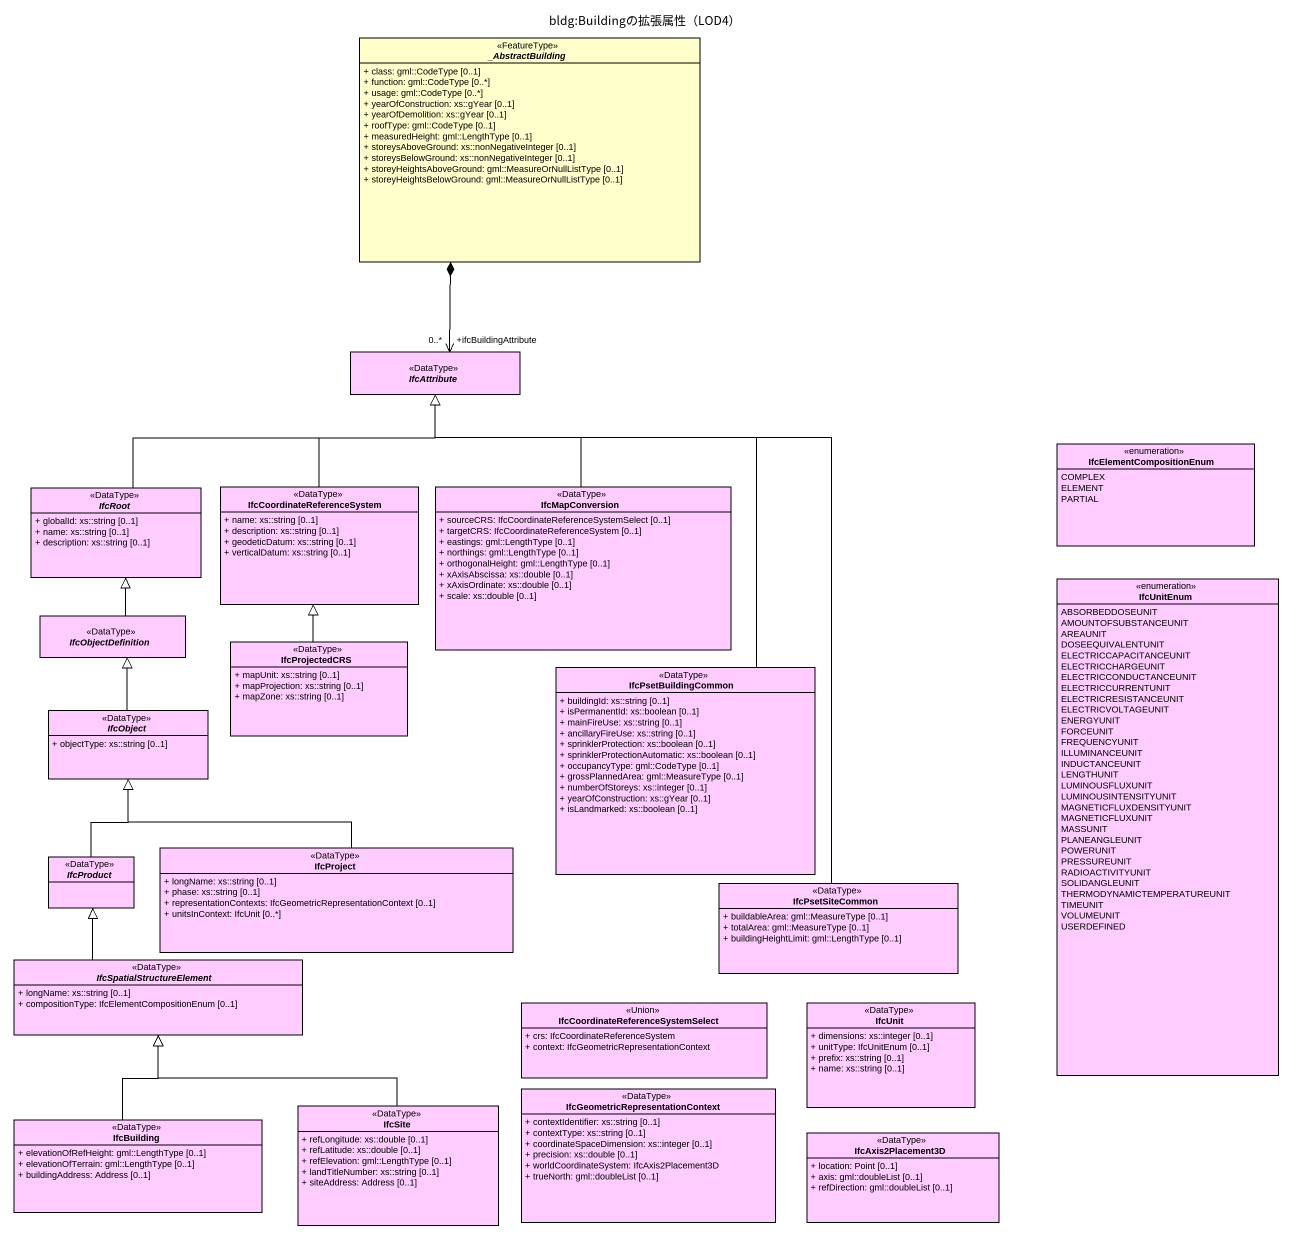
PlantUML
@startuml
title bldg:Buildingの拡張属性（LOD4）
hide circle
hide empty members
skinparam classAttributeIconSize 0
abstract class "_AbstractBuilding" as AbstractBuilding <<FeatureType>> #FFFFCC {
  + class: gml::CodeType [0..1]
  + function: gml::CodeType [0..*]
  + usage: gml::CodeType [0..*]
  + yearOfConstruction: xs::gYear [0..1]
  + yearOfDemolition: xs::gYear [0..1]
  + roofType: gml::CodeType [0..1]
  + measuredHeight: gml::LengthType [0..1]
  + storeysAboveGround: xs::nonNegativeInteger [0..1]
  + storeysBelowGround: xs::nonNegativeInteger [0..1]
  + storeyHeightsAboveGround: gml::MeasureOrNullListType [0..1]
  + storeyHeightsBelowGround: gml::MeasureOrNullListType [0..1]
}
abstract class IfcAttribute <<DataType>> #FFCCFF
enum IfcElementCompositionEnum #FFCCFF {
  COMPLEX
  ELEMENT
  PARTIAL
}
abstract class IfcRoot <<DataType>> #FFCCFF {
  + globalId: xs::string [0..1]
  + name: xs::string [0..1]
  + description: xs::string [0..1]
}
class IfcCoordinateReferenceSystem <<DataType>> #FFCCFF {
  + name: xs::string [0..1]
  + description: xs::string [0..1]
  + geodeticDatum: xs::string [0..1]
  + verticalDatum: xs::string [0..1]
}
class IfcMapConversion <<DataType>> #FFCCFF {
  + sourceCRS: IfcCoordinateReferenceSystemSelect [0..1]
  + targetCRS: IfcCoordinateReferenceSystem [0..1]
  + eastings: gml::LengthType [0..1]
  + northings: gml::LengthType [0..1]
  + orthogonalHeight: gml::LengthType [0..1]
  + xAxisAbscissa: xs::double [0..1]
  + xAxisOrdinate: xs::double [0..1]
  + scale: xs::double [0..1]
}
enum IfcUnitEnum #FFCCFF {
  ABSORBEDDOSEUNIT
  AMOUNTOFSUBSTANCEUNIT
  AREAUNIT
  DOSEEQUIVALENTUNIT
  ELECTRICCAPACITANCEUNIT
  ELECTRICCHARGEUNIT
  ELECTRICCONDUCTANCEUNIT
  ELECTRICCURRENTUNIT
  ELECTRICRESISTANCEUNIT
  ELECTRICVOLTAGEUNIT
  ENERGYUNIT
  FORCEUNIT
  FREQUENCYUNIT
  ILLUMINANCEUNIT
  INDUCTANCEUNIT
  LENGTHUNIT
  LUMINOUSFLUXUNIT
  LUMINOUSINTENSITYUNIT
  MAGNETICFLUXDENSITYUNIT
  MAGNETICFLUXUNIT
  MASSUNIT
  PLANEANGLEUNIT
  POWERUNIT
  PRESSUREUNIT
  RADIOACTIVITYUNIT
  SOLIDANGLEUNIT
  THERMODYNAMICTEMPERATUREUNIT
  TIMEUNIT
  VOLUMEUNIT
  USERDEFINED
}
abstract class IfcObjectDefinition <<DataType>> #FFCCFF
class IfcProjectedCRS <<DataType>> #FFCCFF {
  + mapUnit: xs::string [0..1]
  + mapProjection: xs::string [0..1]
  + mapZone: xs::string [0..1]
}
class IfcPsetBuildingCommon <<DataType>> #FFCCFF {
  + buildingId: xs::string [0..1]
  + isPermanentId: xs::boolean [0..1]
  + mainFireUse: xs::string [0..1]
  + ancillaryFireUse: xs::string [0..1]
  + sprinklerProtection: xs::boolean [0..1]
  + sprinklerProtectionAutomatic: xs::boolean [0..1]
  + occupancyType: gml::CodeType [0..1]
  + grossPlannedArea: gml::MeasureType [0..1]
  + numberOfStoreys: xs::integer [0..1]
  + yearOfConstruction: xs::gYear [0..1]
  + isLandmarked: xs::boolean [0..1]
}
abstract class IfcObject <<DataType>> #FFCCFF {
  + objectType: xs::string [0..1]
}
class IfcProject <<DataType>> #FFCCFF {
  + longName: xs::string [0..1]
  + phase: xs::string [0..1]
  + representationContexts: IfcGeometricRepresentationContext [0..1]
  + unitsInContext: IfcUnit [0..*]
}
abstract class IfcProduct <<DataType>> #FFCCFF
class IfcPsetSiteCommon <<DataType>> #FFCCFF {
  + buildableArea: gml::MeasureType [0..1]
  + totalArea: gml::MeasureType [0..1]
  + buildingHeightLimit: gml::LengthType [0..1]
}
abstract class IfcSpatialStructureElement <<DataType>> #FFCCFF {
  + longName: xs::string [0..1]
  + compositionType: IfcElementCompositionEnum [0..1]
}
class "IfcCoordinateReferenceSystemSelect" as IfcCoordinateReferenceSystem_2 <<Union>> #FFCCFF {
  + crs: IfcCoordinateReferenceSystem
  + context: IfcGeometricRepresentationContext
}
class IfcUnit <<DataType>> #FFCCFF {
  + dimensions: xs::integer [0..1]
  + unitType: IfcUnitEnum [0..1]
  + prefix: xs::string [0..1]
  + name: xs::string [0..1]
}
class IfcBuilding <<DataType>> #FFCCFF {
  + elevationOfRefHeight: gml::LengthType [0..1]
  + elevationOfTerrain: gml::LengthType [0..1]
  + buildingAddress: Address [0..1]
}
class IfcSite <<DataType>> #FFCCFF {
  + refLongitude: xs::double [0..1]
  + refLatitude: xs::double [0..1]
  + refElevation: gml::LengthType [0..1]
  + landTitleNumber: xs::string [0..1]
  + siteAddress: Address [0..1]
}
class "IfcGeometricRepresentationContext" as IfcGeometricRepresentationCo <<DataType>> #FFCCFF {
  + contextIdentifier: xs::string [0..1]
  + contextType: xs::string [0..1]
  + coordinateSpaceDimension: xs::integer [0..1]
  + precision: xs::double [0..1]
  + worldCoordinateSystem: IfcAxis2Placement3D
  + trueNorth: gml::doubleList [0..1]
}
class IfcAxis2Placement3D <<DataType>> #FFCCFF {
  + location: Point [0..1]
  + axis: gml::doubleList [0..1]
  + refDirection: gml::doubleList [0..1]
}
IfcAttribute "+ifcBuildingAttribute\n0..*" <-up-* AbstractBuilding
IfcRoot -right-|> IfcAttribute
IfcCoordinateReferenceSystem -up-|> IfcAttribute
IfcMapConversion -up-|> IfcAttribute
IfcObjectDefinition -up-|> IfcRoot
IfcProjectedCRS -up-|> IfcCoordinateReferenceSystem
IfcPsetBuildingCommon -up-|> IfcAttribute
IfcObject -up-|> IfcObjectDefinition
IfcProject -up-|> IfcObject
IfcProduct -up-|> IfcObject
IfcPsetSiteCommon -up-|> IfcAttribute
IfcSpatialStructureElement -up-|> IfcProduct
IfcBuilding -up-|> IfcSpatialStructureElement
IfcSite -up-|> IfcSpatialStructureElement
@enduml
